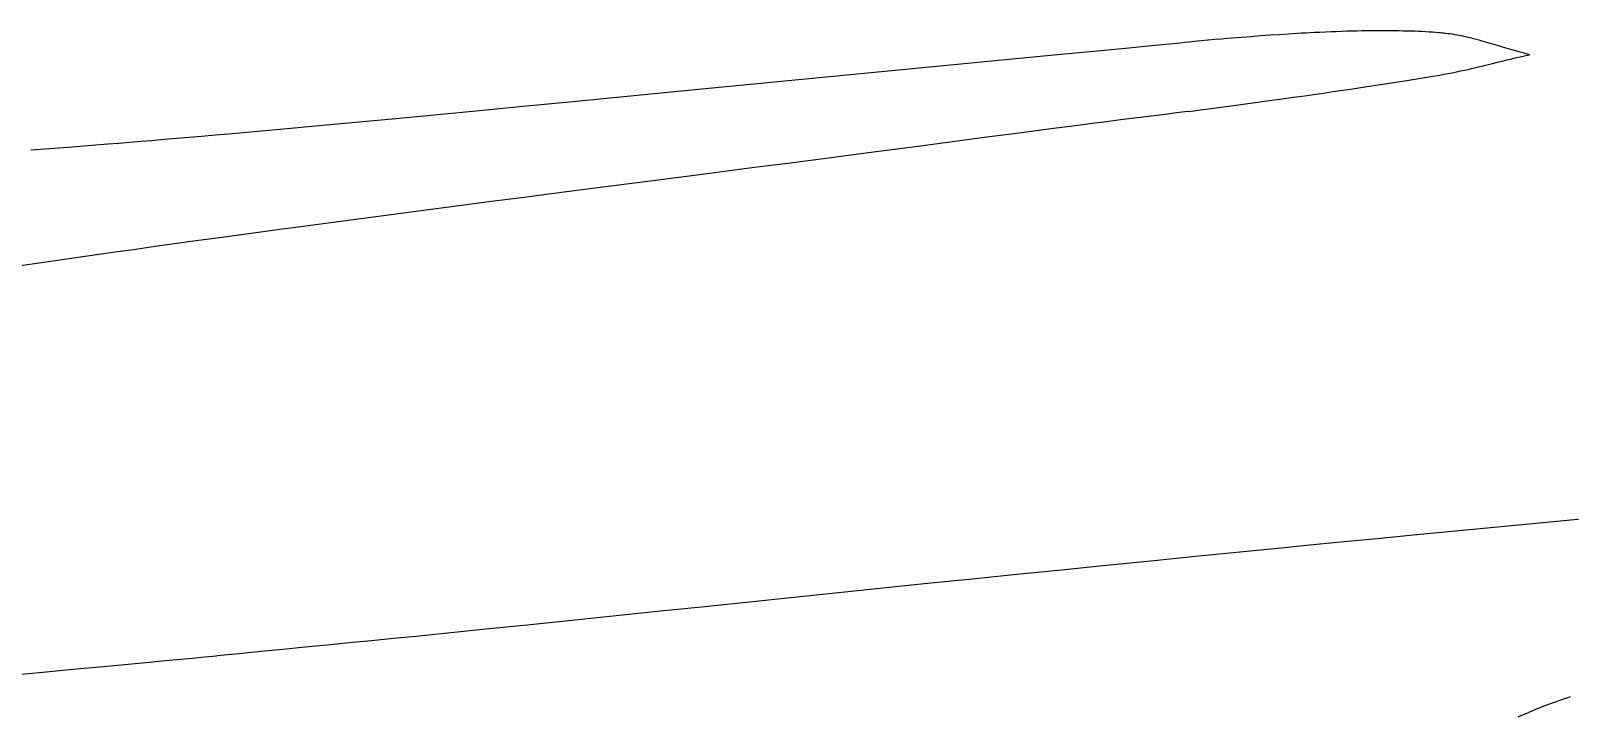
# Model space of a CAD drawing. Header units: millimetres. Extents: x -1718 to 143559, y -78490 to 15626.
# Drawn here: x 114381 to 121004, y 3281 to 6229 of the extents above; entities that cross this region are included whole.
import ezdxf

# ---------------------------------------------------------------- set-up
doc = ezdxf.new("R2010")
doc.units = ezdxf.units.MM
doc.header["$MEASUREMENT"] = 0
doc.layers.get('0').update_dxf_attribs({"linetype": 'CONTINUOUS'})

msp = doc.modelspace()

# ---------------------------------------------------------------- linework, layer by layer
at = {"color": 7, "ltscale": 0.001709}
msp.add_line((120819.5, 6124), (120821.2, 6124.2), dxfattribs=at)
at = {"color": 7, "ltscale": 6.58112e-05}
msp.add_line((120821.2, 6124.4), (120821.2, 6124.3), dxfattribs=at)
at = {"color": 7, "ltscale": 0.000220361}
msp.add_line((120821.2, 6124.2), (120821.2, 6124.4), dxfattribs=at)
at = {"color": 7, "ltscale": 0.03937}
for points in [[(120820.7, 6128.9), (120813.3, 6130.9), (120802.6, 6133.8), (120788.5, 6137.6), (120774.5, 6141.5), (120758.7, 6146), (120742.8, 6150.6), (120723.4, 6156.2), (120704.1, 6161.9), (120672, 6171.3), (120650.6, 6177.6), (120639.9, 6180.8), (120621.7, 6186), (120612.7, 6188.5), (120600.4, 6191.9), (120588.1, 6195.2), (120581.2, 6197), (120574.3, 6198.7), (120565, 6201), (120555.8, 6203.2), (120546.5, 6205.2), (120536.8, 6207.3), (120527.1, 6209.2), (120517.3, 6211), (120507.5, 6212.6), (120497.6, 6214.2), (120487.8, 6215.6), (120477.8, 6216.9), (120467.9, 6218.1), (120460.9, 6218.9), (120453.9, 6219.6), (120446.8, 6220.3), (120439.7, 6220.9), (120425.6, 6222.1), (120411.4, 6223.2), (120397.2, 6224.1), (120383, 6224.9), (120367.4, 6225.7), (120351.9, 6226.4), (120336.3, 6227), (120319.4, 6227.6), (120302.5, 6228), (120285.5, 6228.4), (120267.2, 6228.8), (120248.9, 6229), (120230.6, 6229.2), (120211.1, 6229.3), (120191.5, 6229.3), (120171.9, 6229.2), (120151.1, 6229.1), (120130.3, 6228.8), (120109.5, 6228.5), (120087.6, 6228.1), (120065.7, 6227.6), (120043.9, 6227), (120020.9, 6226.3), (119998.1, 6225.5), (119975.2, 6224.6), (119951.3, 6223.6), (119927.5, 6222.5), (119903.6, 6221.4), (119885.9, 6220.5), (119868.1, 6219.6), (119848.7, 6218.5), (119829.3, 6217.4), (119790.8, 6215), (119752.3, 6212.6), (119712.4, 6209.9), (119672.5, 6207), (119631.2, 6204), (119589.9, 6200.8), (119547.2, 6197.4), (119525.9, 6195.6), (119504.6, 6193.8), (119475.3, 6191.2), (119446, 6188.6), (119416.7, 6185.8), (119401.7, 6184.3), (119386.8, 6182.8), (119366.9, 6180.8), (119346.9, 6178.6), (119327, 6176.4)], [(119327, 6176.4), (119202.8, 6164.6), (119120, 6156.6), (118954.4, 6140.7), (118812.8, 6127.1), (118529.7, 6099.7), (117149.9, 5966.1), (116859.5, 5938), (116714.3, 5924), (116513.2, 5904.6), (116312.1, 5885.4), (116132.1, 5868.2), (115952.1, 5851.2), (115794, 5836.4), (115715, 5829), (115635.9, 5821.7), (115560.1, 5814.7), (115484.3, 5807.7), (115421.2, 5802), (115358.1, 5796.3), (115295.3, 5790.7), (115232.6, 5785.1), (115173.9, 5779.9), (115115.2, 5774.8), (115061.6, 5770.1), (115007.9, 5765.5), (114955.1, 5761), (114902.2, 5756.6), (114854.5, 5752.6), (114806.7, 5748.7), (114759.9, 5744.8), (114713, 5741.1), (114627.1, 5734.2), (114541.2, 5727.6), (114461, 5721.5), (114380.7, 5715.5)], [(119358.4, 5881.8), (119384.7, 5885.2), (119402.3, 5887.6), (119437.4, 5892.3), (119513, 5902.6), (119586.6, 5912.6), (119659, 5922.3), (119730.8, 5932), (119766.4, 5936.8), (119802.1, 5941.7), (119837.6, 5946.6), (119873.1, 5951.6), (119908.3, 5956.5), (119943.5, 5961.6), (119975.1, 5966.1), (120006.6, 5970.7), (120068.7, 5979.9), (120129.5, 5989.1), (120188.6, 5998), (120245.8, 6006.8), (120273.3, 6011), (120300.8, 6015.3), (120327.1, 6019.5), (120353.5, 6023.7), (120378.6, 6027.9), (120403.8, 6032.1), (120422.8, 6035.4), (120441.9, 6038.7), (120460.3, 6042.1), (120478.7, 6045.6), (120496.7, 6049.1), (120514.5, 6052.7), (120532, 6056.4), (120549.5, 6060.1), (120564.7, 6063.5), (120579.8, 6067), (120594.9, 6070.5), (120609.9, 6074), (120625, 6077.7), (120640.1, 6081.4), (120670.5, 6088.9), (120697.5, 6095.5), (120711, 6098.9), (120731.9, 6103.9), (120752.9, 6109), (120767.5, 6112.4), (120782.1, 6115.8), (120796.7, 6119.1), (120807.7, 6121.5), (120818.7, 6123.8), (120821.2, 6124.3)], [(120820.7, 6128.9), (120820.8, 6128.8), (120821, 6128.7), (120821.5, 6128.5), (120822.7, 6128.1), (120826.3, 6127), (120828.8, 6126.2)], [(120829.1, 6126), (120829.1, 6126), (120829.1, 6125.9), (120828.9, 6125.7), (120828.7, 6125.6), (120828.3, 6125.5), (120827.8, 6125.3), (120826.6, 6125), (120825.6, 6124.8), (120824.5, 6124.6), (120822.4, 6124.3), (120821.2, 6124.2)], [(119358.4, 5881.8), (119310.3, 5875.8), (119262.1, 5869.8), (119165.9, 5857.8), (119069.6, 5845.6), (119009, 5837.8), (118948.4, 5830.1), (118865, 5819.3), (118781.7, 5808.5), (118622.2, 5787.8), (118494.6, 5771.1), (118208.3, 5733.6), (118017.8, 5708.7), (117780, 5677.7), (117637.6, 5659.1), (117495.3, 5640.7), (117258.5, 5610.1), (117069.5, 5585.7), (116786.4, 5549.3), (116598.1, 5525), (116504, 5512.9), (116363.2, 5494.6), (116222.3, 5476.4), (116081.8, 5458), (115941.3, 5439.6), (115801.1, 5421.1), (115660.9, 5402.4), (115521, 5383.7), (115451, 5374.3), (115381.1, 5364.8), (115288.1, 5352.1), (115195, 5339.4), (115102, 5326.6), (115009.2, 5313.8), (114916.3, 5300.8), (114823.5, 5287.8), (114754, 5278), (114684.4, 5268.2), (114545.4, 5248.5), (114406.7, 5228.6), (114268, 5208.6)], [(121722.2, 4193.3), (120782.4, 4103.3), (120556.2, 4081.6), (120329.4, 4059.7), (120173.6, 4044.7), (120016.4, 4029.3), (119856.1, 4013.6), (119774.4, 4005.6)], [(119774.4, 4005.6), (119582.9, 3986.7), (119391.6, 3967.7), (119199.6, 3948.6), (119007.6, 3929.3), (118815.4, 3909.9), (118623.2, 3890.4), (118431.1, 3870.9), (118239.1, 3851.2), (118047.3, 3831.5), (117855.5, 3811.7), (117663.8, 3791.9), (117281.1, 3752.2), (117090.1, 3732.4), (116899.6, 3712.7), (116709.2, 3693), (116517, 3673.3), (116324.8, 3653.6), (116229.1, 3643.9), (116133.4, 3634.2), (116037.7, 3624.6), (115942, 3615), (115846.7, 3605.5), (115751.4, 3596.1), (115656.1, 3586.7), (115560.8, 3577.4), (115465.8, 3568.2), (115370.8, 3559.1), (115275.8, 3550), (115180.8, 3541)], [(120780.2, 3277.7), (120796, 3284.9), (120811.8, 3291.9), (120827.7, 3298.8), (120843.6, 3305.6), (120859.6, 3312.2), (120875.7, 3318.7), (120891.8, 3325), (120908, 3331.2), (120924.2, 3337.3), (120940.4, 3343.2), (120956.8, 3349), (120973.1, 3354.6), (120989.6, 3360.1), (121006, 3365.5)]]:
    msp.add_lwpolyline(points, dxfattribs=at)
at = {"ltscale": 0.03937}
msp.add_lwpolyline([(114069, 3438.2), (114169.3, 3447), (114271.7, 3456.2), (114374.2, 3465.4), (114476, 3474.8), (114577.9, 3484.2), (114677.5, 3493.6), (114876.1, 3512.2), (114975.2, 3521.5), (115076.1, 3531), (115128.4, 3536), (115180.8, 3541)], dxfattribs=at)
at = {"color": 7, "ltscale": 0.03937}
msp.add_ellipse((120750.7, 6114.5), major_axis=(78.4, 11.5), ratio=0.037134, start_param=6.278372, end_param=6.36787, dxfattribs=at)

doc.saveas('drawing.dxf')
